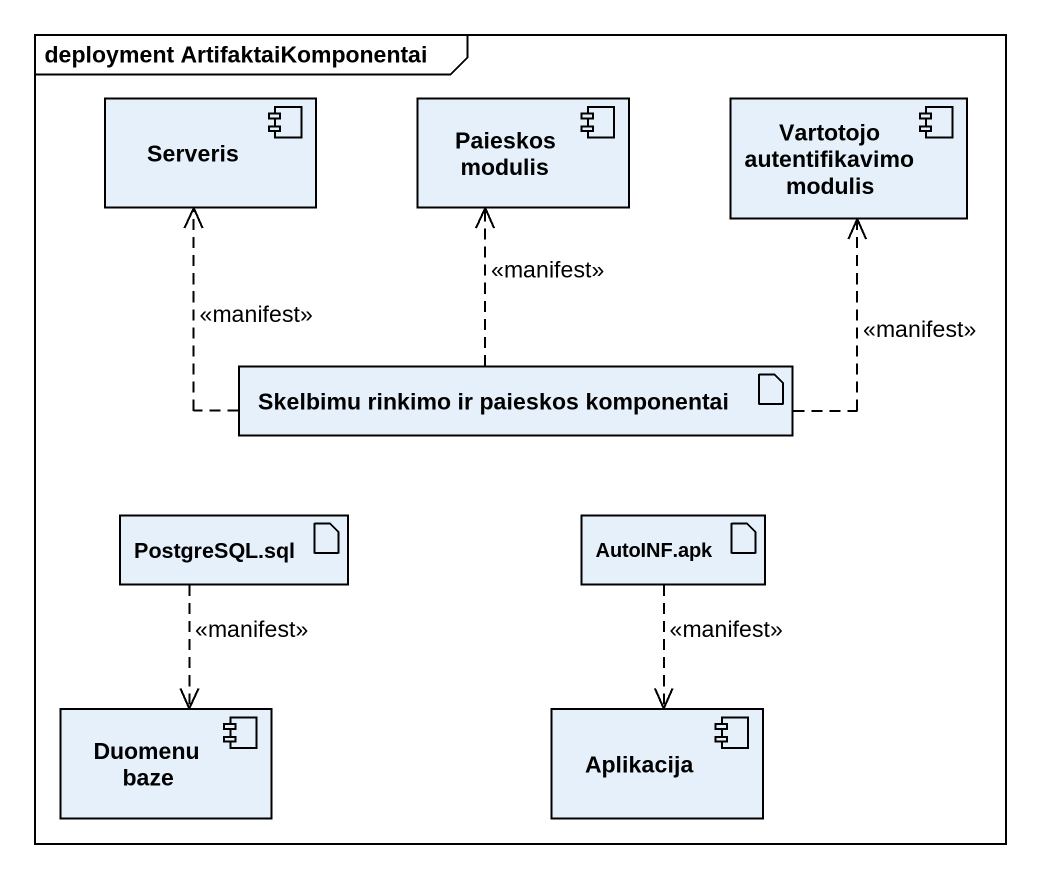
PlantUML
@startuml
mainframe deployment ArtifaktaiKomponentai
component Serveris
component "Paieskos modulis" as Paieskos_modulis
component "Vartotojo autentifikavimo modulis" as Vartotojo_autentifikavimo
artifact "Skelbimu rinkimo ir paieskos komponentai" as Skelbimu_rinkimo_ir
artifact "PostgreSQL.sql" as PostgreSQL_sql
artifact "AutoINF.apk" as AutoINF_apk
component "Duomenu baze" as Duomenu_baze
component Aplikacija
Skelbimu_rinkimo_ir .up.> Serveris : <<manifest>>
Skelbimu_rinkimo_ir .up.> Paieskos_modulis : <<manifest>>
Skelbimu_rinkimo_ir .up.> Vartotojo_autentifikavimo : <<manifest>>
PostgreSQL_sql ..> Duomenu_baze : <<manifest>>
AutoINF_apk ..> Aplikacija : <<manifest>>
@enduml
